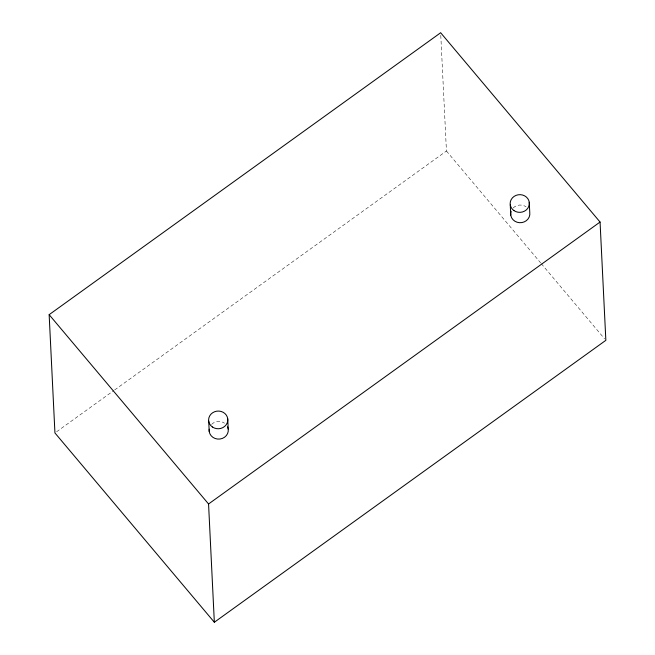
<?xml version="1.0" encoding="UTF-8"?>
<svg xmlns="http://www.w3.org/2000/svg" width="655" height="655" viewBox="0 0 655 655"><rect width="100%" height="100%" fill="white"/><g stroke="black" fill="none" stroke-linecap="round" stroke-linejoin="round"><path stroke-width="0.49" stroke-dasharray="3.27 2.46" d="M56.592 431.76L113.823 390.544M114.658 389.946L446.44 151.018L440.659 32.75M446.44 151.018L540.637 262.884M541.292 263.662L604.532 338.758M513.176 207.954A9.588 8.843 -2.8 0 1 526.071 206.784M211.631 424.358A9.588 8.843 -2.8 0 1 224.534 423.187"/><path stroke-width="0.98" d="M49.15 314.678L440.659 32.75L600.062 222.045L605.85 340.322L214.341 622.25L54.938 432.955L49.15 314.678L208.56 503.982L214.341 622.25M208.56 503.982L600.062 222.045M529.256 202.256L529.764 212.605A9.588 8.843 -2.8 0 1 519.456 222.684A9.588 8.843 -2.8 0 1 511.113 211.287M510.253 204.761L510.761 215.11M227.711 418.66L228.218 429.009M208.708 421.165L209.215 431.514M227.563 426.79A9.588 8.843 -2.8 0 1 219.998 439.022A9.588 8.843 -2.8 0 1 209.207 429.205M513.946 210.591A9.588 8.843 -2.8 0 0 529.265 204.565A9.588 8.843 -2.8 0 0 516.058 195.37A9.588 8.843 -2.8 0 0 513.946 210.591M212.4 426.994A9.588 8.843 -2.8 0 0 227.719 420.968A9.588 8.843 -2.8 0 0 214.512 411.774A9.588 8.843 -2.8 0 0 212.4 426.994"/></g></svg>
